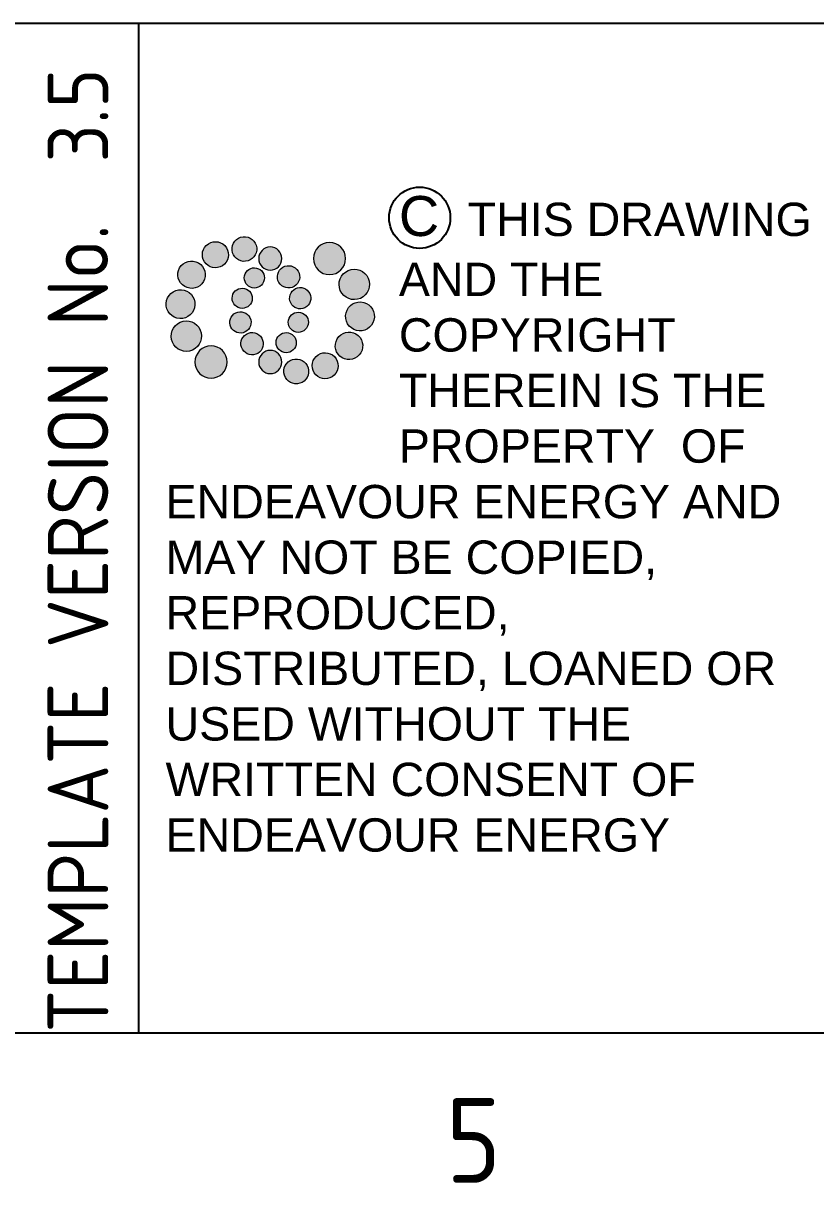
# Paper-space layout 'A1' of a CAD drawing. Extents: x -9 to 825, y -5 to 581.
# Drawn here: x 291.03 to 323.73, y -2.54 to 45.3 of the extents above; entities that cross this region are included whole.
import ezdxf
from ezdxf.enums import TextEntityAlignment as Align

# ---------------------------------------------------------------- set-up
doc = ezdxf.new("R2010")
doc.units = 0
doc.layers.get('0').update_dxf_attribs({"color": 6})
doc.layers.add('Notes', color=7, linetype='Continuous')
doc.layers.add('SupportsUG_SP_EXT', color=7, linetype='Continuous')
doc.styles.add('ARIAL', font='arial.ttf', dxfattribs={"height": 2})
doc.styles.add('iecISOCP', font='isocp.shx')

# ---------------------------------------------------------------- blocks, each defined once
blk = doc.blocks.new('EE_LOGO_SMALL')
at = {"layer": 'Notes'}
h = blk.add_hatch(color=256, dxfattribs=at)
edge = h.paths.add_edge_path()
edge.add_spline(control_points=[(-4.19, 5.89), (-4.56, 6.46), (-5.32, 6.62), (-5.88, 6.26), (-6.45, 5.89), (-6.61, 5.13), (-6.25, 4.56), (-5.88, 4), (-5.13, 3.83), (-4.56, 4.2), (-3.99, 4.56), (-3.82, 5.32), (-4.19, 5.89)], knot_values=[0, 0, 0, 0, 1, 1, 1, 2, 2, 2, 3, 3, 3, 4, 4, 4, 4], degree=3, periodic=0)
h = blk.add_hatch(color=256, dxfattribs=at)
edge = h.paths.add_edge_path()
edge.add_spline(control_points=[(-1.35, 5.88), (-1.41, 6.52), (-1.98, 6.98), (-2.62, 6.92), (-3.26, 6.85), (-3.72, 6.28), (-3.66, 5.65), (-3.6, 5.01), (-3.03, 4.54), (-2.39, 4.61), (-1.75, 4.67), (-1.28, 5.24), (-1.35, 5.88)], knot_values=[0, 0, 0, 0, 1, 1, 1, 2, 2, 2, 3, 3, 3, 4, 4, 4, 4], degree=3, periodic=0)
h = blk.add_hatch(color=256, dxfattribs=at)
edge = h.paths.add_edge_path()
edge.add_spline(control_points=[(1.01, 4.87), (1.01, 4.27), (0.53, 3.79), (-0.07, 3.79), (-0.67, 3.79), (-1.16, 4.27), (-1.16, 4.87), (-1.16, 5.47), (-0.67, 5.96), (-0.07, 5.96), (0.53, 5.96), (1.01, 5.47), (1.01, 4.87)], knot_values=[0, 0, 0, 0, 1, 1, 1, 2, 2, 2, 3, 3, 3, 4, 4, 4, 4], degree=3, periodic=0)
edge = h.paths.add_edge_path()
edge.add_spline(control_points=[(-1.36, 3.98), (-1.87, 4.09), (-2.38, 3.77), (-2.49, 3.26), (-2.6, 2.75), (-2.27, 2.24), (-1.76, 2.13), (-1.25, 2.02), (-0.75, 2.35), (-0.64, 2.86), (-0.53, 3.37), (-0.85, 3.87), (-1.36, 3.98)], knot_values=[0, 0, 0, 0, 1, 1, 1, 2, 2, 2, 3, 3, 3, 4, 4, 4, 4], degree=3, periodic=0)
h = blk.add_hatch(color=256, dxfattribs=at)
edge = h.paths.add_edge_path()
edge.add_spline(control_points=[(2.33, 2.37), (2.77, 2.76), (2.8, 3.42), (2.42, 3.85), (2.03, 4.29), (1.37, 4.32), (0.94, 3.94), (0.51, 3.55), (0.47, 2.89), (0.85, 2.46), (1.24, 2.03), (1.9, 1.99), (2.33, 2.37)], knot_values=[0, 0, 0, 0, 1, 1, 1, 2, 2, 2, 3, 3, 3, 4, 4, 4, 4], degree=3, periodic=0)
edge = h.paths.add_edge_path()
edge.add_spline(control_points=[(1.01, 4.87), (1.01, 4.27), (0.53, 3.79), (-0.07, 3.79), (-0.67, 3.79), (-1.16, 4.27), (-1.16, 4.87), (-1.16, 5.47), (-0.67, 5.96), (-0.07, 5.96), (0.53, 5.96), (1.01, 5.47), (1.01, 4.87)], knot_values=[0, 0, 0, 0, 1, 1, 1, 2, 2, 2, 3, 3, 3, 4, 4, 4, 4], degree=3, periodic=0)
h = blk.add_hatch(color=256, dxfattribs=at)
edge = h.paths.add_edge_path()
edge.add_spline(control_points=[(1.01, 4.87), (1.01, 4.27), (0.53, 3.79), (-0.07, 3.79), (-0.67, 3.79), (-1.16, 4.27), (-1.16, 4.87), (-1.16, 5.47), (-0.67, 5.96), (-0.07, 5.96), (0.53, 5.96), (1.01, 5.47), (1.01, 4.87)], knot_values=[0, 0, 0, 0, 1, 1, 1, 2, 2, 2, 3, 3, 3, 4, 4, 4, 4], degree=3, periodic=0)
edge = h.paths.add_edge_path(flags=16)
edge.add_spline(control_points=[(1.01, 4.87), (1.01, 4.27), (0.53, 3.79), (-0.07, 3.79), (-0.67, 3.79), (-1.16, 4.27), (-1.16, 4.87), (-1.16, 5.47), (-0.67, 5.96), (-0.07, 5.96), (0.53, 5.96), (1.01, 5.47), (1.01, 4.87)], knot_values=[0, 0, 0, 0, 1, 1, 1, 2, 2, 2, 3, 3, 3, 4, 4, 4, 4], degree=3, periodic=0)
h = blk.add_hatch(color=256, dxfattribs=at)
edge = h.paths.add_edge_path()
edge.add_spline(control_points=[(6.99, 4.87), (6.99, 4.04), (6.32, 3.36), (5.48, 3.36), (4.65, 3.36), (3.97, 4.04), (3.97, 4.87), (3.97, 5.71), (4.65, 6.38), (5.48, 6.38), (6.32, 6.38), (6.99, 5.71), (6.99, 4.87)], knot_values=[0, 0, 0, 0, 1, 1, 1, 2, 2, 2, 3, 3, 3, 4, 4, 4, 4], degree=3, periodic=0)
h = blk.add_hatch(color=256, dxfattribs=at)
edge = h.paths.add_edge_path()
edge.add_spline(control_points=[(-6.81, 4.47), (-7.42, 4.82), (-8.21, 4.62), (-8.57, 4), (-8.92, 3.39), (-8.72, 2.6), (-8.1, 2.25), (-7.49, 1.89), (-6.7, 2.09), (-6.34, 2.71), (-5.98, 3.32), (-6.19, 4.11), (-6.81, 4.47)], knot_values=[0, 0, 0, 0, 1, 1, 1, 2, 2, 2, 3, 3, 3, 4, 4, 4, 4], degree=3, periodic=0)
h = blk.add_hatch(color=256, dxfattribs=at)
edge = h.paths.add_edge_path()
edge.add_spline(control_points=[(8.37, 1.14), (9.1, 1.46), (9.42, 2.3), (9.11, 3.02), (8.79, 3.74), (7.95, 4.07), (7.23, 3.75), (6.51, 3.43), (6.18, 2.59), (6.49, 1.87), (6.81, 1.15), (7.65, 0.82), (8.37, 1.14)], knot_values=[0, 0, 0, 0, 1, 1, 1, 2, 2, 2, 3, 3, 3, 4, 4, 4, 4], degree=3, periodic=0)
h = blk.add_hatch(color=256, dxfattribs=at)
edge = h.paths.add_edge_path()
edge.add_spline(control_points=[(-2.5, 2.07), (-3.02, 2.18), (-3.52, 1.86), (-3.63, 1.35), (-3.74, 0.84), (-3.41, 0.33), (-2.91, 0.22), (-2.39, 0.11), (-1.89, 0.43), (-1.78, 0.95), (-1.67, 1.46), (-1.99, 1.96), (-2.5, 2.07)], knot_values=[0, 0, 0, 0, 1, 1, 1, 2, 2, 2, 3, 3, 3, 4, 4, 4, 4], degree=3, periodic=0)
h = blk.add_hatch(color=256, dxfattribs=at)
edge = h.paths.add_edge_path()
edge.add_spline(control_points=[(2.98, 0.19), (3.52, 0.33), (3.83, 0.88), (3.69, 1.41), (3.55, 1.94), (3.01, 2.26), (2.48, 2.12), (1.95, 1.98), (1.63, 1.43), (1.77, 0.9), (1.91, 0.37), (2.45, 0.05), (2.98, 0.19)], knot_values=[0, 0, 0, 0, 1, 1, 1, 2, 2, 2, 3, 3, 3, 4, 4, 4, 4], degree=3, periodic=0)
h = blk.add_hatch(color=256, dxfattribs=at)
edge = h.paths.add_edge_path()
edge.add_spline(control_points=[(-8.41, 1.95), (-9.16, 1.99), (-9.8, 1.42), (-9.84, 0.67), (-9.89, -0.07), (-9.31, -0.71), (-8.56, -0.75), (-7.82, -0.8), (-7.18, -0.23), (-7.14, 0.52), (-7.09, 1.27), (-7.66, 1.91), (-8.41, 1.95)], knot_values=[0, 0, 0, 0, 1, 1, 1, 2, 2, 2, 3, 3, 3, 4, 4, 4, 4], degree=3, periodic=0)
h = blk.add_hatch(color=256, dxfattribs=at)
edge = h.paths.add_edge_path()
edge.add_spline(control_points=[(8.27, -1.91), (9.01, -1.95), (9.65, -1.38), (9.69, -0.63), (9.74, 0.12), (9.17, 0.75), (8.42, 0.8), (7.67, 0.84), (7.03, 0.27), (6.99, -0.48), (6.95, -1.22), (7.52, -1.87), (8.27, -1.91)], knot_values=[0, 0, 0, 0, 1, 1, 1, 2, 2, 2, 3, 3, 3, 4, 4, 4, 4], degree=3, periodic=0)
h = blk.add_hatch(color=256, dxfattribs=at)
edge = h.paths.add_edge_path()
edge.add_spline(control_points=[(-8.52, -1.1), (-9.24, -1.42), (-9.57, -2.26), (-9.25, -2.98), (-8.94, -3.7), (-8.09, -4.03), (-7.37, -3.71), (-6.65, -3.39), (-6.33, -2.55), (-6.64, -1.83), (-6.96, -1.11), (-7.8, -0.78), (-8.52, -1.1)], knot_values=[0, 0, 0, 0, 1, 1, 1, 2, 2, 2, 3, 3, 3, 4, 4, 4, 4], degree=3, periodic=0)
h = blk.add_hatch(color=256, dxfattribs=at)
edge = h.paths.add_edge_path()
edge.add_spline(control_points=[(-3.13, -0.15), (-3.66, -0.29), (-3.98, -0.84), (-3.84, -1.37), (-3.7, -1.9), (-3.15, -2.22), (-2.62, -2.08), (-2.09, -1.94), (-1.78, -1.39), (-1.91, -0.86), (-2.06, -0.33), (-2.6, -0.01), (-3.13, -0.15)], knot_values=[0, 0, 0, 0, 1, 1, 1, 2, 2, 2, 3, 3, 3, 4, 4, 4, 4], degree=3, periodic=0)
h = blk.add_hatch(color=256, dxfattribs=at)
edge = h.paths.add_edge_path()
edge.add_spline(control_points=[(2.36, -2.03), (2.87, -2.14), (3.37, -1.81), (3.48, -1.3), (3.59, -0.79), (3.27, -0.29), (2.76, -0.18), (2.25, -0.07), (1.74, -0.39), (1.63, -0.9), (1.52, -1.41), (1.85, -1.92), (2.36, -2.03)], knot_values=[0, 0, 0, 0, 1, 1, 1, 2, 2, 2, 3, 3, 3, 4, 4, 4, 4], degree=3, periodic=0)
h = blk.add_hatch(color=256, dxfattribs=at)
edge = h.paths.add_edge_path()
edge.add_spline(control_points=[(-2.48, -2.33), (-2.91, -2.72), (-2.95, -3.38), (-2.56, -3.81), (-2.18, -4.24), (-1.52, -4.28), (-1.08, -3.9), (-0.65, -3.51), (-0.62, -2.85), (-1, -2.42), (-1.39, -1.98), (-2.05, -1.95), (-2.48, -2.33)], knot_values=[0, 0, 0, 0, 1, 1, 1, 2, 2, 2, 3, 3, 3, 4, 4, 4, 4], degree=3, periodic=0)
h = blk.add_hatch(color=256, dxfattribs=at)
edge = h.paths.add_edge_path()
edge.add_spline(control_points=[(1.22, -3.94), (1.73, -4.05), (2.23, -3.73), (2.34, -3.22), (2.45, -2.71), (2.13, -2.2), (1.62, -2.09), (1.11, -1.98), (0.6, -2.3), (0.49, -2.81), (0.38, -3.32), (0.71, -3.83), (1.22, -3.94)], knot_values=[0, 0, 0, 0, 1, 1, 1, 2, 2, 2, 3, 3, 3, 4, 4, 4, 4], degree=3, periodic=0)
h = blk.add_hatch(color=256, dxfattribs=at)
edge = h.paths.add_edge_path()
edge.add_spline(control_points=[(6.66, -4.43), (7.27, -4.78), (8.06, -4.58), (8.42, -3.96), (8.78, -3.35), (8.57, -2.56), (7.96, -2.2), (7.34, -1.84), (6.55, -2.05), (6.2, -2.66), (5.84, -3.28), (6.04, -4.07), (6.66, -4.43)], knot_values=[0, 0, 0, 0, 1, 1, 1, 2, 2, 2, 3, 3, 3, 4, 4, 4, 4], degree=3, periodic=0)
h = blk.add_hatch(color=256, dxfattribs=at)
edge = h.paths.add_edge_path()
edge.add_spline(control_points=[(-7.14, -4.83), (-7.14, -4), (-6.46, -3.32), (-5.63, -3.32), (-4.8, -3.32), (-4.12, -4), (-4.12, -4.83), (-4.12, -5.67), (-4.8, -6.34), (-5.63, -6.34), (-6.46, -6.34), (-7.14, -5.67), (-7.14, -4.83)], knot_values=[0, 0, 0, 0, 1, 1, 1, 2, 2, 2, 3, 3, 3, 4, 4, 4, 4], degree=3, periodic=0)
h = blk.add_hatch(color=256, dxfattribs=at)
edge = h.paths.add_edge_path()
edge.add_spline(control_points=[(-1.16, -4.83), (-1.16, -4.23), (-0.67, -3.74), (-0.07, -3.74), (0.53, -3.74), (1.01, -4.23), (1.01, -4.83), (1.01, -5.43), (0.53, -5.92), (-0.07, -5.92), (-0.67, -5.92), (-1.16, -5.43), (-1.16, -4.83)], knot_values=[0, 0, 0, 0, 1, 1, 1, 2, 2, 2, 3, 3, 3, 4, 4, 4, 4], degree=3, periodic=0)
h = blk.add_hatch(color=256, dxfattribs=at)
edge = h.paths.add_edge_path()
edge.add_spline(control_points=[(4.05, -5.84), (4.41, -6.41), (5.17, -6.58), (5.73, -6.21), (6.3, -5.85), (6.46, -5.09), (6.1, -4.52), (5.73, -3.95), (4.98, -3.79), (4.41, -4.16), (3.84, -4.52), (3.68, -5.28), (4.05, -5.84)], knot_values=[0, 0, 0, 0, 1, 1, 1, 2, 2, 2, 3, 3, 3, 4, 4, 4, 4], degree=3, periodic=0)
h = blk.add_hatch(color=256, dxfattribs=at)
edge = h.paths.add_edge_path()
edge.add_spline(control_points=[(1.2, -5.84), (1.27, -6.47), (1.84, -6.94), (2.47, -6.87), (3.11, -6.81), (3.58, -6.24), (3.51, -5.6), (3.45, -4.96), (2.88, -4.5), (2.24, -4.56), (1.6, -4.63), (1.13, -5.2), (1.2, -5.84)], knot_values=[0, 0, 0, 0, 1, 1, 1, 2, 2, 2, 3, 3, 3, 4, 4, 4, 4], degree=3, periodic=0)
at = {"layer": 'Notes', "lineweight": 0}
for points in [[(1.85, 2.13), (1.85, 2.13)], [(-1.99, -2.08), (-1.99, -2.08)]]:
    blk.add_lwpolyline(points, dxfattribs=at)
for points in [[(-4.19, 5.89), (-4.56, 6.46), (-5.32, 6.62), (-5.88, 6.26), (-6.45, 5.89), (-6.61, 5.13), (-6.25, 4.56), (-5.88, 4), (-5.13, 3.83), (-4.56, 4.2), (-3.99, 4.56), (-3.82, 5.32), (-4.19, 5.89)], [(-1.35, 5.88), (-1.41, 6.52), (-1.98, 6.98), (-2.62, 6.92), (-3.26, 6.85), (-3.72, 6.28), (-3.66, 5.65), (-3.6, 5.01), (-3.03, 4.54), (-2.39, 4.61), (-1.75, 4.67), (-1.28, 5.24), (-1.35, 5.88)], [(1.01, 4.87), (1.01, 4.27), (0.53, 3.79), (-0.07, 3.79), (-0.67, 3.79), (-1.16, 4.27), (-1.16, 4.87), (-1.16, 5.47), (-0.67, 5.96), (-0.07, 5.96), (0.53, 5.96), (1.01, 5.47), (1.01, 4.87)], [(1.01, 4.87), (1.01, 4.27), (0.53, 3.79), (-0.07, 3.79), (-0.67, 3.79), (-1.16, 4.27), (-1.16, 4.87), (-1.16, 5.47), (-0.67, 5.96), (-0.07, 5.96), (0.53, 5.96), (1.01, 5.47), (1.01, 4.87)], [(6.99, 4.87), (6.99, 4.04), (6.32, 3.36), (5.48, 3.36), (4.65, 3.36), (3.97, 4.04), (3.97, 4.87), (3.97, 5.71), (4.65, 6.38), (5.48, 6.38), (6.32, 6.38), (6.99, 5.71), (6.99, 4.87)], [(-6.81, 4.47), (-7.42, 4.82), (-8.21, 4.62), (-8.57, 4), (-8.92, 3.39), (-8.72, 2.6), (-8.1, 2.25), (-7.49, 1.89), (-6.7, 2.09), (-6.34, 2.71), (-5.98, 3.32), (-6.19, 4.11), (-6.81, 4.47)], [(-1.36, 3.98), (-1.87, 4.09), (-2.38, 3.77), (-2.49, 3.26), (-2.6, 2.75), (-2.27, 2.24), (-1.76, 2.13), (-1.25, 2.02), (-0.75, 2.35), (-0.64, 2.86), (-0.53, 3.37), (-0.85, 3.87), (-1.36, 3.98)], [(2.33, 2.37), (2.77, 2.76), (2.8, 3.42), (2.42, 3.85), (2.03, 4.29), (1.37, 4.32), (0.94, 3.94), (0.51, 3.55), (0.47, 2.89), (0.85, 2.46), (1.24, 2.03), (1.9, 1.99), (2.33, 2.37)], [(8.37, 1.14), (9.1, 1.46), (9.42, 2.3), (9.11, 3.02), (8.79, 3.74), (7.95, 4.07), (7.23, 3.75), (6.51, 3.43), (6.18, 2.59), (6.49, 1.87), (6.81, 1.15), (7.65, 0.82), (8.37, 1.14)], [(-2.5, 2.07), (-3.02, 2.18), (-3.52, 1.86), (-3.63, 1.35), (-3.74, 0.84), (-3.41, 0.33), (-2.91, 0.22), (-2.39, 0.11), (-1.89, 0.43), (-1.78, 0.95), (-1.67, 1.46), (-1.99, 1.96), (-2.5, 2.07)], [(2.98, 0.19), (3.52, 0.33), (3.83, 0.88), (3.69, 1.41), (3.55, 1.94), (3.01, 2.26), (2.48, 2.12), (1.95, 1.98), (1.63, 1.43), (1.77, 0.9), (1.91, 0.37), (2.45, 0.05), (2.98, 0.19)], [(-8.41, 1.95), (-9.16, 1.99), (-9.8, 1.42), (-9.84, 0.67), (-9.89, -0.07), (-9.31, -0.71), (-8.56, -0.75), (-7.82, -0.8), (-7.18, -0.23), (-7.14, 0.52), (-7.09, 1.27), (-7.66, 1.91), (-8.41, 1.95)], [(8.27, -1.91), (9.01, -1.95), (9.65, -1.38), (9.69, -0.63), (9.74, 0.12), (9.17, 0.75), (8.42, 0.8), (7.67, 0.84), (7.03, 0.27), (6.99, -0.48), (6.95, -1.22), (7.52, -1.87), (8.27, -1.91)], [(-8.52, -1.1), (-9.24, -1.42), (-9.57, -2.26), (-9.25, -2.98), (-8.94, -3.7), (-8.09, -4.03), (-7.37, -3.71), (-6.65, -3.39), (-6.33, -2.55), (-6.64, -1.83), (-6.96, -1.11), (-7.8, -0.78), (-8.52, -1.1)], [(-3.13, -0.15), (-3.66, -0.29), (-3.98, -0.84), (-3.84, -1.37), (-3.7, -1.9), (-3.15, -2.22), (-2.62, -2.08), (-2.09, -1.94), (-1.78, -1.39), (-1.91, -0.86), (-2.06, -0.33), (-2.6, -0.01), (-3.13, -0.15)], [(2.36, -2.03), (2.87, -2.14), (3.37, -1.81), (3.48, -1.3), (3.59, -0.79), (3.27, -0.29), (2.76, -0.18), (2.25, -0.07), (1.74, -0.39), (1.63, -0.9), (1.52, -1.41), (1.85, -1.92), (2.36, -2.03)], [(-2.48, -2.33), (-2.91, -2.72), (-2.95, -3.38), (-2.56, -3.81), (-2.18, -4.24), (-1.52, -4.28), (-1.08, -3.9), (-0.65, -3.51), (-0.62, -2.85), (-1, -2.42), (-1.39, -1.98), (-2.05, -1.95), (-2.48, -2.33)], [(1.22, -3.94), (1.73, -4.05), (2.23, -3.73), (2.34, -3.22), (2.45, -2.71), (2.13, -2.2), (1.62, -2.09), (1.11, -1.98), (0.6, -2.3), (0.49, -2.81), (0.38, -3.32), (0.71, -3.83), (1.22, -3.94)], [(6.66, -4.43), (7.27, -4.78), (8.06, -4.58), (8.42, -3.96), (8.78, -3.35), (8.57, -2.56), (7.96, -2.2), (7.34, -1.84), (6.55, -2.05), (6.2, -2.66), (5.84, -3.28), (6.04, -4.07), (6.66, -4.43)], [(-7.14, -4.83), (-7.14, -4), (-6.46, -3.32), (-5.63, -3.32), (-4.8, -3.32), (-4.12, -4), (-4.12, -4.83), (-4.12, -5.67), (-4.8, -6.34), (-5.63, -6.34), (-6.46, -6.34), (-7.14, -5.67), (-7.14, -4.83)], [(-1.16, -4.83), (-1.16, -4.23), (-0.67, -3.74), (-0.07, -3.74), (0.53, -3.74), (1.01, -4.23), (1.01, -4.83), (1.01, -5.43), (0.53, -5.92), (-0.07, -5.92), (-0.67, -5.92), (-1.16, -5.43), (-1.16, -4.83)], [(4.05, -5.84), (4.41, -6.41), (5.17, -6.58), (5.73, -6.21), (6.3, -5.85), (6.46, -5.09), (6.1, -4.52), (5.73, -3.95), (4.98, -3.79), (4.41, -4.16), (3.84, -4.52), (3.68, -5.28), (4.05, -5.84)], [(1.2, -5.84), (1.27, -6.47), (1.84, -6.94), (2.47, -6.87), (3.11, -6.81), (3.58, -6.24), (3.51, -5.6), (3.45, -4.96), (2.88, -4.5), (2.24, -4.56), (1.6, -4.63), (1.13, -5.2), (1.2, -5.84)]]:
    blk.add_open_spline(points, degree=3, knots=[0, 0, 0, 0, 1, 1, 1, 2, 2, 2, 3, 3, 3, 4, 4, 4, 4], dxfattribs=at)
blk = doc.blocks.new('EE_COPYRIGHT_A1')
at = {"layer": 'Notes'}
blk.add_circle((9.531, -0.815), 1.148, dxfattribs=at)
at = {"xscale": 0.4, "yscale": 0.4, "zscale": 0.4}
blk.add_blockref('EE_LOGO_SMALL', (3.957, -4.293), dxfattribs=at)
at = {"layer": 'Notes', "insert": (0, 0), "char_height": 1.25, "width": 24.12081, "attachment_point": 1, "style": 'ARIAL'}
blk.add_mtext('\\pt8.75;               ^I{\\H1.2x;C } THIS DRAWING\\P\\pi-8.75,l8.75,t8.75,20;       ^IAND THE ^I\\P\\pi0,t8.75;COPYRIGHT\\P\\pi-8.75,t1.25,8.75;^I^ITHEREIN IS THE PROPERTY  OF \\P\\pi0,l0,t1.25;ENDEAVOUR ENERGY AND MAY NOT BE COPIED, REPRODUCED, DISTRIBUTED, LOANED OR USED WITHOUT THE WRITTEN CONSENT OF ENDEAVOUR ENERGY', dxfattribs=at)
blk = doc.blocks.new('A1_FRAME_TITLE')
at = {"layer": 'Notes', "linetype": 'Continuous'}
blk.add_line((304.537, 47.618), (304.537, 5.973), dxfattribs=at)
at = {"layer": 'Notes', "linetype": 'Continuous', "flags": 128}
for points in [[(123.797, 47.618), (824.367, 47.618)], [(123.798, 5.973), (824.367, 5.973)]]:
    blk.add_lwpolyline(points, dxfattribs=at)
at = {"layer": 'Notes', "xscale": 1.1, "yscale": 1.1, "zscale": 1.1}
blk.add_blockref('EE_COPYRIGHT_A1', (305.649, 40.488), dxfattribs=at)
at = {"layer": 'Notes', "color": 7, "style": 'iecISOCP'}
blk.add_text('TEMPLATE VERSION No.', height=2.5, rotation=90, dxfattribs=at).set_placement((302.037, 5.973), align=Align.MIDDLE_LEFT)
blk.add_text('5', height=3.5, dxfattribs=at).set_placement((317.208, -0.22))
at = {"layer": 'Notes', "color": 7, "style": 'iecISOCP', "flags": 8}
blk.add_attdef('VERSION_NO', text='', height=2.5, rotation=90, dxfattribs=at).set_placement((302.037, 43.812), align=Align.MIDDLE_CENTER)
at = {"layer": 'Notes', "color": 7, "style": 'iecISOCP'}
for tag, p in [('CAP_NO', (513.188, 43.457)), ('IE_NUM', (513.05, 37.81)), ('REF_No_1', (335.241, 32.31)), ('REF_1', (362.523, 32.31)), ('HV_SWITCH', (513.463, 32.163)), ('GEN_WO', (441.708, 31.763)), ('REF_No_2', (335.241, 26.31)), ('REF_2', (362.523, 26.31)), ('OH_WO', (441.708, 25.812)), ('UBD_REF', (513.05, 25.828)), ('REF_No_3', (335.241, 20.31)), ('REF_3', (362.523, 20.31)), ('UG_WO', (441.708, 20.052)), ('GIS_MAP_No', (513.05, 20.043)), ('REF_No_4', (335.241, 14.31)), ('REF_4', (362.523, 14.31)), ('SUB_WO', (441.708, 13.812)), ('HV_OP_DIAG', (513.326, 14.199)), ('LGA', (512.945, 7.777))]:
    blk.add_attdef(tag, p, '', height=2.5, dxfattribs=at)
at = {"layer": 'Notes', "style": 'iecISOCP'}
for tag, height, p in [('T1', 3.5, (684.374, 39.465)), ('T2', 3.5, (684.374, 34.346)), ('T3', 3.5, (684.374, 28.92)), ('T4', 3.5, (684.374, 23.657)), ('REV', 5, (820.054, 17.095)), ('T5', 3.5, (684.374, 18.231)), ('T6', 3.5, (684.374, 12.969))]:
    blk.add_attdef(tag, text='', height=height, dxfattribs=at).set_placement(p, align=Align.CENTER)
at = {"layer": 'Notes', "color": 7, "style": 'iecISOCP'}
for tag, p in [('scale', (567.756, 33.269)), ('DRAWN', (567.756, 24.931)), ('DATE', (567.756, 16.88)), ('DESIGN', (605.617, 9.155))]:
    blk.add_attdef(tag, text='', height=2.5, dxfattribs=at).set_placement(p, align=Align.CENTER)
at = {"layer": 'Notes', "style": 'iecISOCP'}
blk.add_attdef('NUM', text='', height=7, dxfattribs=at).set_placement((792.367, 20.118), align=Align.MIDDLE_CENTER)
for tag, p in [('NS', (790.712, 8.119)), ('SHTS', (805.412, 8.119))]:
    blk.add_attdef(tag, text='', height=2.5, dxfattribs=at).set_placement(p, align=Align.MIDDLE)
blk.add_attdef('ExportID', (9.082, 2.39), '', height=2.5, dxfattribs=at)
at = {"layer": 'Notes', "style": 'iecISOCP', "flags": 1}
for tag, p in [('ProjectType', (14.175, -26.797)), ('ProjectNumber', (23.56, -26.818)), ('DrawingNumber', (35.514, -26.803)), ('ProjectDescription', (47.564, -26.825)), ('ExportDate', (60.284, -26.789)), ('ExportUserName', (69.155, -26.8)), ('DesignerCompanyName', (81.484, -26.793)), ('ExportAreaOfInterest', (97.1, -26.813)), ('GIS_SUCCESS', (111.997, -26.78)), ('CAD_SUCCESS', (121.789, -26.783)), ('ExportCategories', (140.083, -26.797)), ('DEPOTCODE', (132.106, -26.877)), ('Comments', (154.385, -26.883))]:
    blk.add_attdef(tag, p, '', height=1, dxfattribs=at)

psp = doc.layouts.new('A1')

# ---------------------------------------------------------------- block references
at = {"layer": 'SupportsUG_SP_EXT'}
ref = psp.add_blockref('A1_FRAME_TITLE', (-8.744, -2.316), dxfattribs=at)
ref.add_attrib('VERSION_NO', '3.5', dxfattribs={"layer": 'Notes', "color": 7, "height": 2.5, "rotation": 90, "style": 'iecISOCP'}).set_placement((293.294, 41.495), align=Align.MIDDLE_CENTER)

doc.saveas('drawing.dxf')
